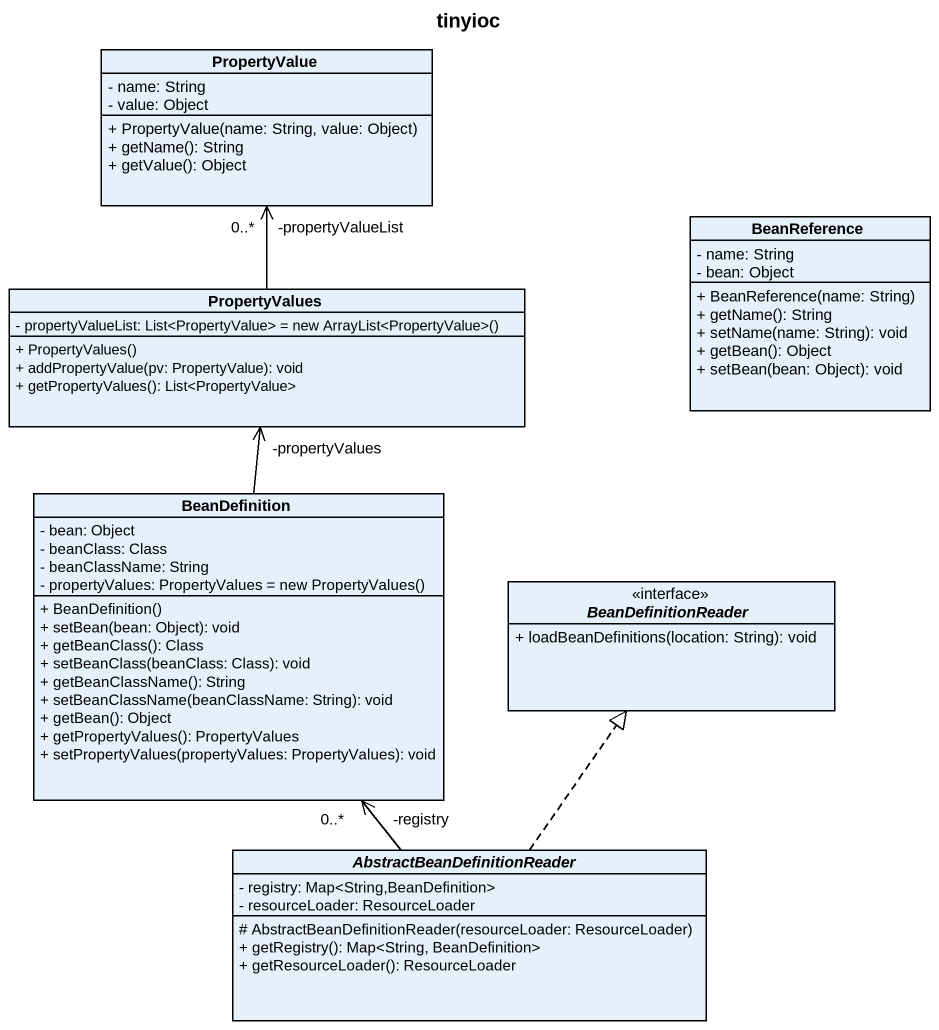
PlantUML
@startuml
title tinyioc
hide circle
hide empty members
skinparam classAttributeIconSize 0
class PropertyValue {
  - name: String
  - value: Object
  + PropertyValue(name: String, value: Object)
  + getName(): String
  + getValue(): Object
}
class BeanReference {
  - name: String
  - bean: Object
  + BeanReference(name: String)
  + getName(): String
  + setName(name: String): void
  + getBean(): Object
  + setBean(bean: Object): void
}
class PropertyValues {
  {field} - propertyValueList: List<PropertyValue> = new ArrayList<PropertyValue>()
  + PropertyValues()
  + addPropertyValue(pv: PropertyValue): void
  + getPropertyValues(): List<PropertyValue>
}
class BeanDefinition {
  - bean: Object
  - beanClass: Class
  - beanClassName: String
  {field} - propertyValues: PropertyValues = new PropertyValues()
  + BeanDefinition()
  + setBean(bean: Object): void
  + getBeanClass(): Class
  + setBeanClass(beanClass: Class): void
  + getBeanClassName(): String
  + setBeanClassName(beanClassName: String): void
  + getBean(): Object
  + getPropertyValues(): PropertyValues
  + setPropertyValues(propertyValues: PropertyValues): void
}
interface BeanDefinitionReader <<interface>> {
  + loadBeanDefinitions(location: String): void
}
abstract class AbstractBeanDefinitionReader {
  - registry: Map<String,BeanDefinition>
  - resourceLoader: ResourceLoader
  # AbstractBeanDefinitionReader(resourceLoader: ResourceLoader)
  + getRegistry(): Map<String, BeanDefinition>
  + getResourceLoader(): ResourceLoader
}
PropertyValues -up-> "-propertyValueList\n0..*" PropertyValue
BeanDefinition -up-> "-propertyValues" PropertyValues
AbstractBeanDefinitionReader -up-> "-registry\n0..*" BeanDefinition
AbstractBeanDefinitionReader .up.|> BeanDefinitionReader
@enduml
